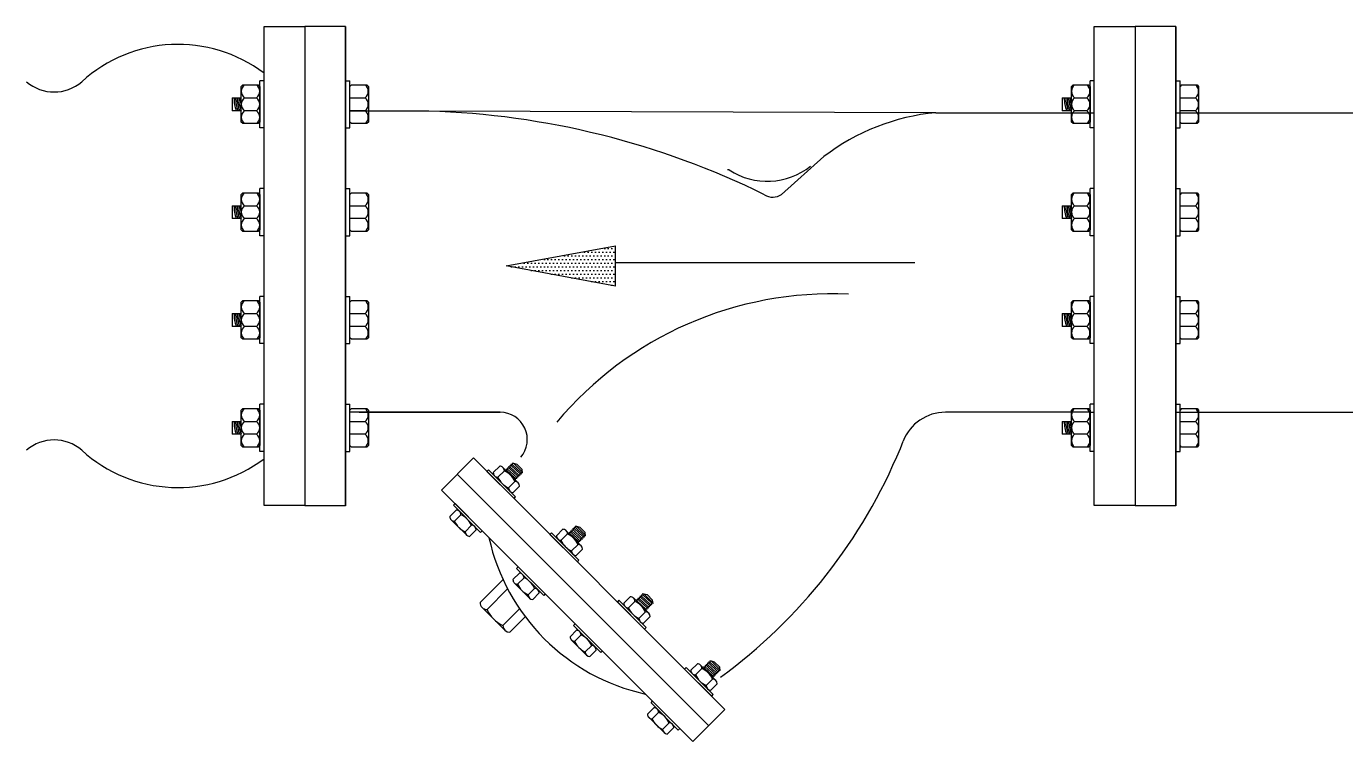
# Model space of a CAD drawing. Header units: inches. Extents: x 51172 to 63334, y -27893 to -10796.
# Drawn here: x 52669 to 53220, y -27284 to -26986 of the extents above; entities that cross this region are included whole.
import ezdxf

# ---------------------------------------------------------------- set-up
doc = ezdxf.new("R2010")
doc.units = ezdxf.units.IN
doc.header["$MEASUREMENT"] = 0

msp = doc.modelspace()

# ---------------------------------------------------------------- hatches: boundary and pattern name
h = msp.add_hatch()
h.set_pattern_fill('DOTS', color=256, scale=24.417891, angle=180, style=0)
h.set_pattern_definition([(360, (26927.4267, -8653.7435), (0.76305911, -1.526118215), [0, -1.526118215])])
h.paths.add_polyline_path([(52914.83, -27077.48), (52869.3, -27085.85), (52914.83, -27094.22)])

# ---------------------------------------------------------------- linework, layer by layer
for p, q in [((52802.23, -26985.89), (52802.23, -27025.89)), ((52802.23, -26985.89), (52802.23, -26995.89)), ((53148.73, -26985.89), (53148.73, -27025.89)), ((53148.73, -26985.89), (53148.73, -26995.89)), ((52802.23, -26995.89), (52802.23, -27040.89)), ((53148.73, -26995.89), (53148.73, -27040.89)), ((52768.2, -27166.29), (52768.2, -27005.41)), ((52754.82, -27015.7), (52754.82, -27021.08)), ((53101.32, -27015.7), (53101.32, -27021.08)), ((52836.97, -27021.2), (52803.82, -27021.2)), ((53048.54, -27021.9), (52836.97, -27021.2)), ((53048.54, -27021.9), (53113.1, -27021.9)), ((53113.1, -27021.9), (53114.7, -27021.9)), ((53148.73, -27021.9), (53286.79, -27021.9)), ((52802.23, -27025.89), (52802.23, -27065.89)), ((53148.73, -27025.89), (53148.73, -27065.89)), ((52802.23, -27040.89), (52802.23, -27085.89)), ((52984.18, -27056.01), (53001.84, -27040.21)), ((53148.73, -27040.89), (53148.73, -27085.89)), ((52962.35, -27045.79), (52961.67, -27045.79)), ((52754.82, -27060.7), (52754.82, -27066.08)), ((53101.32, -27060.7), (53101.32, -27066.08)), ((52802.23, -27065.89), (52802.23, -27105.89)), ((53148.73, -27065.89), (53148.73, -27105.89)), ((52869.3, -27085.85), (52914.83, -27077.48)), ((52914.83, -27094.22), (52914.83, -27077.48)), ((52802.23, -27085.89), (52802.23, -27130.89)), ((52914.83, -27094.22), (52869.3, -27085.85)), ((52914.83, -27084.4), (53039.83, -27084.4)), ((53148.73, -27085.89), (53148.73, -27130.89)), ((52754.82, -27105.7), (52754.82, -27111.08)), ((52802.23, -27105.89), (52802.23, -27145.89)), ((53101.32, -27105.7), (53101.32, -27111.08)), ((53148.73, -27105.89), (53148.73, -27145.89)), ((52802.23, -27130.89), (52802.23, -27175.89)), ((53148.73, -27130.89), (53148.73, -27175.89)), ((52802.23, -27145.89), (52802.23, -27185.89)), ((52866.71, -27146.9), (52803.82, -27146.9)), ((52807.92, -27146.9), (52866.71, -27146.9)), ((53109.87, -27146.9), (53052.57, -27146.9)), ((53113.1, -27146.9), (53052.57, -27146.9)), ((53113.1, -27146.9), (53114.7, -27146.9)), ((53148.73, -27145.89), (53148.73, -27185.89)), ((53148.73, -27146.9), (53286.79, -27146.9)), ((52754.82, -27150.7), (52754.82, -27156.08)), ((53101.32, -27150.7), (53101.32, -27156.08)), ((53033.76, -27161.95), (53034.95, -27158.92)), ((52855.58, -27165.95), (52842.2, -27179.34)), ((52855.58, -27165.95), (52960.56, -27270.93)), ((52863.86, -27172.1), (52866.56, -27169.4)), ((52867.87, -27169.91), (52874.26, -27176.31)), ((52868.99, -27171.03), (52869.36, -27171.08)), ((52869.29, -27170.53), (52869.36, -27171.08)), ((52869.29, -27170.53), (52869.84, -27170.6)), ((52869.36, -27171.08), (52873.09, -27174.53)), ((52869.77, -27170.04), (52870.33, -27170.12)), ((52869.77, -27170.04), (52869.84, -27170.6)), ((52869.84, -27170.6), (52873.58, -27174.04)), ((52870.25, -27169.56), (52870.81, -27169.63)), ((52870.25, -27169.56), (52870.33, -27170.12)), ((52870.33, -27170.12), (52874.06, -27173.56)), ((52870.73, -27169.05), (52870.81, -27169.63)), ((52870.73, -27169.05), (52871.31, -27169.12)), ((52870.81, -27169.63), (52874.54, -27173.08)), ((52871.24, -27168.57), (52871.31, -27169.12)), ((52871.24, -27168.57), (52871.8, -27168.65)), ((52871.31, -27169.13), (52875.02, -27172.6)), ((52871.72, -27168.09), (52872.28, -27168.16)), ((52871.72, -27168.09), (52871.8, -27168.65)), ((52871.8, -27168.65), (52875.5, -27172.12)), ((52872.28, -27168.16), (52873.63, -27168.53)), ((52872.28, -27168.16), (52876.03, -27171.92)), ((52875.87, -27170.77), (52873.63, -27168.53)), ((52876.06, -27172.19), (52875.87, -27170.77)), ((52802.23, -27175.89), (52802.23, -27185.89)), ((52848.82, -27172.72), (52953.8, -27277.7)), ((52868.49, -27171.33), (52865.78, -27174.03)), ((52870.2, -27178.45), (52872.9, -27175.74)), ((52873.17, -27175.08), (52873.02, -27175.06)), ((52873.65, -27174.6), (52873.09, -27174.53)), ((52873.17, -27175.08), (52873.09, -27174.53)), ((52874.13, -27174.12), (52873.58, -27174.04)), ((52873.65, -27174.6), (52873.58, -27174.04)), ((52874.13, -27174.12), (52874.06, -27173.56)), ((52874.61, -27173.63), (52874.06, -27173.56)), ((52875.09, -27173.15), (52874.54, -27173.08)), ((52874.61, -27173.63), (52874.54, -27173.08)), ((52875.58, -27172.67), (52875.02, -27172.6)), ((52875.09, -27173.15), (52875.02, -27172.6)), ((52876.06, -27172.19), (52875.5, -27172.12)), ((52875.58, -27172.67), (52875.5, -27172.12)), ((53148.73, -27175.89), (53148.73, -27185.89)), ((52842.2, -27179.34), (52947.18, -27284.32)), ((52872.13, -27180.37), (52874.83, -27177.67)), ((52848.43, -27187.7), (52845.73, -27190.4)), ((52846.25, -27191.72), (52852.64, -27198.11)), ((52847.66, -27192.33), (52850.36, -27189.63)), ((52854.78, -27194.05), (52852.07, -27196.75)), ((52856.7, -27195.97), (52854, -27198.68)), ((52890.19, -27198.43), (52892.89, -27195.73)), ((52894.82, -27197.66), (52892.11, -27200.36)), ((52894.2, -27196.24), (52900.59, -27202.64)), ((52895.32, -27197.36), (52895.69, -27197.41)), ((52895.62, -27196.86), (52895.69, -27197.41)), ((52895.62, -27196.86), (52896.17, -27196.93)), ((52895.69, -27197.41), (52899.42, -27200.86)), ((52896.1, -27196.37), (52896.66, -27196.45)), ((52896.1, -27196.37), (52896.17, -27196.93)), ((52896.17, -27196.93), (52899.9, -27200.37)), ((52896.58, -27195.89), (52897.14, -27195.96)), ((52896.58, -27195.89), (52896.66, -27196.45)), ((52896.66, -27196.45), (52900.39, -27199.89)), ((52897.06, -27195.38), (52897.14, -27195.96)), ((52897.06, -27195.38), (52897.64, -27195.45)), ((52897.14, -27195.96), (52900.87, -27199.41)), ((52897.57, -27194.9), (52897.64, -27195.45)), ((52897.57, -27194.9), (52898.13, -27194.98)), ((52897.64, -27195.46), (52901.35, -27198.93)), ((52898.05, -27194.42), (52898.61, -27194.49)), ((52898.05, -27194.42), (52898.13, -27194.98)), ((52898.13, -27194.98), (52901.83, -27198.44)), ((52898.61, -27194.49), (52899.96, -27194.86)), ((52898.61, -27194.49), (52902.36, -27198.25)), ((52902.2, -27197.1), (52899.96, -27194.86)), ((52902.39, -27198.52), (52901.83, -27198.44)), ((52901.91, -27199), (52901.83, -27198.44)), ((52902.39, -27198.52), (52902.2, -27197.1)), ((52896.53, -27204.77), (52899.23, -27202.07)), ((52898.46, -27206.7), (52901.16, -27204)), ((52899.5, -27201.41), (52899.35, -27201.39)), ((52899.98, -27200.93), (52899.42, -27200.86)), ((52899.5, -27201.41), (52899.42, -27200.86)), ((52900.46, -27200.45), (52899.9, -27200.37)), ((52899.98, -27200.93), (52899.9, -27200.37)), ((52900.46, -27200.45), (52900.39, -27199.89)), ((52900.94, -27199.96), (52900.39, -27199.89)), ((52901.42, -27199.48), (52900.87, -27199.41)), ((52900.94, -27199.96), (52900.87, -27199.41)), ((52901.91, -27199), (52901.35, -27198.93)), ((52901.42, -27199.48), (52901.35, -27198.93)), ((52874.76, -27214.03), (52872.06, -27216.73)), ((52867.94, -27216.72), (52858.36, -27226.3)), ((52861.25, -27229.2), (52869.85, -27220.6)), ((52872.57, -27218.05), (52878.97, -27224.44)), ((52873.99, -27218.66), (52876.69, -27215.96)), ((52881.11, -27220.37), (52878.4, -27223.08)), ((52883.03, -27222.3), (52880.33, -27225)), ((52918.33, -27226.58), (52921.03, -27223.87)), ((52922.96, -27225.8), (52920.26, -27228.5)), ((52922.35, -27224.39), (52928.74, -27230.78)), ((52923.46, -27225.51), (52923.84, -27225.56)), ((52923.76, -27225), (52923.84, -27225.56)), ((52923.76, -27225), (52924.32, -27225.07)), ((52923.84, -27225.56), (52927.57, -27229)), ((52924.25, -27224.52), (52924.8, -27224.59)), ((52924.25, -27224.52), (52924.32, -27225.07)), ((52924.32, -27225.07), (52928.05, -27228.52)), ((52924.73, -27224.04), (52925.28, -27224.11)), ((52924.73, -27224.04), (52924.8, -27224.59)), ((52924.8, -27224.59), (52928.53, -27228.04)), ((52925.21, -27223.52), (52925.28, -27224.11)), ((52925.21, -27223.52), (52925.79, -27223.6)), ((52925.28, -27224.11), (52929.01, -27227.55)), ((52925.72, -27223.04), (52925.79, -27223.6)), ((52925.72, -27223.05), (52926.27, -27223.12)), ((52925.79, -27223.6), (52929.5, -27227.07)), ((52926.2, -27222.57), (52926.75, -27222.64)), ((52926.2, -27222.57), (52926.27, -27223.12)), ((52926.27, -27223.12), (52929.98, -27226.59)), ((52926.75, -27222.64), (52928.11, -27223)), ((52926.75, -27222.64), (52930.51, -27226.39)), ((52930.35, -27225.24), (52928.11, -27223)), ((52930.53, -27226.66), (52930.35, -27225.24)), ((52859.13, -27228.27), (52868.72, -27237.86)), ((52874.8, -27228.88), (52867.87, -27235.82)), ((52924.67, -27232.92), (52927.38, -27230.22)), ((52927.64, -27229.56), (52927.49, -27229.54)), ((52928.12, -27229.07), (52927.57, -27229)), ((52927.64, -27229.56), (52927.57, -27229)), ((52928.61, -27228.59), (52928.05, -27228.52)), ((52928.12, -27229.07), (52928.05, -27228.52)), ((52928.61, -27228.59), (52928.53, -27228.04)), ((52929.09, -27228.11), (52928.53, -27228.04)), ((52929.57, -27227.63), (52929.01, -27227.55)), ((52929.09, -27228.11), (52929.01, -27227.55)), ((52930.05, -27227.15), (52929.5, -27227.07)), ((52929.57, -27227.63), (52929.5, -27227.07)), ((52930.53, -27226.66), (52929.98, -27226.59)), ((52930.05, -27227.15), (52929.98, -27226.59)), ((52877.21, -27232.26), (52870.76, -27238.71)), ((52926.6, -27234.85), (52929.3, -27232.15)), ((52898.59, -27237.86), (52895.89, -27240.56)), ((52896.4, -27241.87), (52902.79, -27248.27)), ((52897.81, -27242.49), (52900.52, -27239.79)), ((52904.93, -27244.2), (52902.23, -27246.9)), ((52906.86, -27246.13), (52904.16, -27248.83)), ((52946.33, -27254.58), (52949.04, -27251.88)), ((52950.96, -27253.8), (52948.26, -27256.51)), ((52950.35, -27252.39), (52956.74, -27258.78)), ((52951.47, -27253.51), (52951.84, -27253.56)), ((52951.77, -27253), (52952.32, -27253.08)), ((52951.77, -27253), (52951.84, -27253.56)), ((52951.84, -27253.56), (52955.57, -27257)), ((52952.25, -27252.52), (52952.32, -27253.08)), ((52952.25, -27252.52), (52952.8, -27252.59)), ((52952.32, -27253.08), (52956.05, -27256.52)), ((52952.73, -27252.04), (52952.8, -27252.59)), ((52952.73, -27252.04), (52953.29, -27252.11)), ((52952.8, -27252.59), (52956.53, -27256.04)), ((52953.21, -27251.52), (52953.79, -27251.6)), ((52953.21, -27251.52), (52953.29, -27252.11)), ((52953.29, -27252.11), (52957.02, -27255.56)), ((52953.72, -27251.05), (52953.79, -27251.6)), ((52953.72, -27251.05), (52954.27, -27251.12)), ((52953.79, -27251.61), (52957.5, -27255.07)), ((52954.2, -27250.57), (52954.27, -27251.12)), ((52954.2, -27250.57), (52954.76, -27250.64)), ((52954.27, -27251.12), (52957.98, -27254.59)), ((52954.76, -27250.64), (52956.11, -27251)), ((52954.76, -27250.64), (52958.51, -27254.39)), ((52958.35, -27253.24), (52956.11, -27251)), ((52958.54, -27254.67), (52958.35, -27253.24)), ((52952.68, -27260.92), (52955.38, -27258.22)), ((52955.64, -27257.56), (52955.5, -27257.54)), ((52955.64, -27257.56), (52955.57, -27257)), ((52956.13, -27257.08), (52955.57, -27257)), ((52956.13, -27257.08), (52956.05, -27256.52)), ((52956.61, -27256.59), (52956.05, -27256.52)), ((52957.09, -27256.11), (52956.53, -27256.04)), ((52956.61, -27256.59), (52956.53, -27256.04)), ((52957.09, -27256.11), (52957.02, -27255.56)), ((52957.57, -27255.63), (52957.02, -27255.56)), ((52957.57, -27255.63), (52957.5, -27255.07)), ((52958.05, -27255.15), (52957.5, -27255.07)), ((52958.05, -27255.15), (52957.98, -27254.59)), ((52958.54, -27254.67), (52957.98, -27254.59)), ((52954.6, -27262.85), (52957.31, -27260.15)), ((52930.91, -27270.18), (52928.21, -27272.88)), ((52928.72, -27274.19), (52935.12, -27280.59)), ((52930.14, -27274.81), (52932.84, -27272.11)), ((52960.56, -27270.93), (52947.18, -27284.32)), ((52937.25, -27276.52), (52934.55, -27279.22)), ((52939.18, -27278.45), (52936.48, -27281.15))]:
    msp.add_line(p, q)
at = {"linetype": 'Continuous'}
for p, q in [((52759.32, -27010.32), (52758.67, -27010.97)), ((52758.67, -27025.81), (52758.67, -27010.97)), ((52759.32, -27010.32), (52765.77, -27010.32)), ((52765.77, -27010.32), (52766.42, -27010.97)), ((52766.42, -27028.23), (52766.42, -27008.55)), ((52768.2, -27008.55), (52766.42, -27008.55)), ((52766.42, -27010.97), (52766.42, -27025.81)), ((52802.23, -27008.55), (52804, -27008.55)), ((52804, -27028.23), (52804, -27008.55)), ((52804.65, -27010.32), (52804, -27010.97)), ((52804.65, -27010.32), (52811.1, -27010.32)), ((52811.1, -27010.32), (52811.75, -27010.97)), ((52811.75, -27010.97), (52811.75, -27025.81)), ((53105.82, -27010.32), (53105.17, -27010.97)), ((53105.17, -27025.81), (53105.17, -27010.97)), ((53105.82, -27010.32), (53112.27, -27010.32)), ((53112.27, -27010.32), (53112.92, -27010.97)), ((53112.92, -27028.23), (53112.92, -27008.55)), ((53114.7, -27008.55), (53112.92, -27008.55)), ((53112.92, -27010.97), (53112.92, -27025.81)), ((53148.73, -27008.55), (53150.5, -27008.55)), ((53150.5, -27028.23), (53150.5, -27008.55)), ((53151.15, -27010.32), (53150.5, -27010.97)), ((53151.15, -27010.32), (53157.6, -27010.32)), ((53157.6, -27010.32), (53158.25, -27010.97)), ((53158.25, -27010.97), (53158.25, -27025.81)), ((52754.82, -27015.7), (52758.67, -27015.7)), ((52759.96, -27015.7), (52765.11, -27015.7)), ((52804, -27015.7), (52810.44, -27015.7)), ((53101.32, -27015.7), (53105.17, -27015.7)), ((53106.46, -27015.7), (53111.61, -27015.7)), ((53150.5, -27015.7), (53156.94, -27015.7)), ((52758.67, -27021.08), (52754.82, -27021.08)), ((52765.11, -27021.08), (52759.96, -27021.08)), ((52810.44, -27021.08), (52804, -27021.08)), ((53105.17, -27021.08), (53101.32, -27021.08)), ((53111.61, -27021.08), (53106.46, -27021.08)), ((53156.94, -27021.08), (53150.5, -27021.08)), ((52759.32, -27026.46), (52758.67, -27025.81)), ((52765.77, -27026.46), (52759.32, -27026.46)), ((52766.42, -27025.81), (52765.77, -27026.46)), ((52804.65, -27026.45), (52804, -27025.81)), ((52811.1, -27026.45), (52804.65, -27026.45)), ((52811.75, -27025.81), (52811.1, -27026.45)), ((53105.82, -27026.46), (53105.17, -27025.81)), ((53112.27, -27026.46), (53105.82, -27026.46)), ((53112.92, -27025.81), (53112.27, -27026.46)), ((53151.15, -27026.45), (53150.5, -27025.81)), ((53157.6, -27026.45), (53151.15, -27026.45)), ((53158.25, -27025.81), (53157.6, -27026.45)), ((52768.2, -27028.23), (52766.42, -27028.23)), ((52802.23, -27028.23), (52804, -27028.23)), ((53114.7, -27028.23), (53112.92, -27028.23)), ((53148.73, -27028.23), (53150.5, -27028.23)), ((52759.32, -27055.32), (52758.67, -27055.97)), ((52759.32, -27055.32), (52765.77, -27055.32)), ((52765.77, -27055.32), (52766.42, -27055.97)), ((52766.42, -27073.23), (52766.42, -27053.55)), ((52768.2, -27053.55), (52766.42, -27053.55)), ((52802.23, -27053.55), (52804, -27053.55)), ((52804, -27073.23), (52804, -27053.55)), ((52804.65, -27055.32), (52804, -27055.97)), ((52804.65, -27055.32), (52811.1, -27055.32)), ((52811.1, -27055.32), (52811.75, -27055.97)), ((53105.82, -27055.32), (53105.17, -27055.97)), ((53105.82, -27055.32), (53112.27, -27055.32)), ((53112.27, -27055.32), (53112.92, -27055.97)), ((53112.92, -27073.23), (53112.92, -27053.55)), ((53114.7, -27053.55), (53112.92, -27053.55)), ((53148.73, -27053.55), (53150.5, -27053.55)), ((53150.5, -27073.23), (53150.5, -27053.55)), ((53151.15, -27055.32), (53150.5, -27055.97)), ((53151.15, -27055.32), (53157.6, -27055.32)), ((53157.6, -27055.32), (53158.25, -27055.97)), ((52754.82, -27060.7), (52758.67, -27060.7)), ((52758.67, -27070.81), (52758.67, -27055.97)), ((52759.96, -27060.7), (52765.11, -27060.7)), ((52766.42, -27055.97), (52766.42, -27070.81)), ((52804, -27060.7), (52810.44, -27060.7)), ((52811.75, -27055.97), (52811.75, -27070.81)), ((53101.32, -27060.7), (53105.17, -27060.7)), ((53105.17, -27070.81), (53105.17, -27055.97)), ((53106.46, -27060.7), (53111.61, -27060.7)), ((53112.92, -27055.97), (53112.92, -27070.81)), ((53150.5, -27060.7), (53156.94, -27060.7)), ((53158.25, -27055.97), (53158.25, -27070.81)), ((52758.67, -27066.08), (52754.82, -27066.08)), ((52765.11, -27066.08), (52759.96, -27066.08)), ((52810.44, -27066.08), (52804, -27066.08)), ((53105.17, -27066.08), (53101.32, -27066.08)), ((53111.61, -27066.08), (53106.46, -27066.08)), ((53156.94, -27066.08), (53150.5, -27066.08)), ((52759.32, -27071.46), (52758.67, -27070.81)), ((52765.77, -27071.46), (52759.32, -27071.46)), ((52766.42, -27070.81), (52765.77, -27071.46)), ((52804.65, -27071.45), (52804, -27070.81)), ((52811.1, -27071.45), (52804.65, -27071.45)), ((52811.75, -27070.81), (52811.1, -27071.45)), ((53105.82, -27071.46), (53105.17, -27070.81)), ((53112.27, -27071.46), (53105.82, -27071.46)), ((53112.92, -27070.81), (53112.27, -27071.46)), ((53151.15, -27071.45), (53150.5, -27070.81)), ((53157.6, -27071.45), (53151.15, -27071.45)), ((53158.25, -27070.81), (53157.6, -27071.45)), ((52768.2, -27073.23), (52766.42, -27073.23)), ((52802.23, -27073.23), (52804, -27073.23)), ((53114.7, -27073.23), (53112.92, -27073.23)), ((53148.73, -27073.23), (53150.5, -27073.23)), ((52766.42, -27118.23), (52766.42, -27098.55)), ((52768.2, -27098.55), (52766.42, -27098.55)), ((52802.23, -27098.55), (52804, -27098.55)), ((52804, -27118.23), (52804, -27098.55)), ((53112.92, -27118.23), (53112.92, -27098.55)), ((53114.7, -27098.55), (53112.92, -27098.55)), ((53148.73, -27098.55), (53150.5, -27098.55)), ((53150.5, -27118.23), (53150.5, -27098.55)), ((52759.32, -27100.32), (52758.67, -27100.97)), ((52758.67, -27115.81), (52758.67, -27100.97)), ((52759.32, -27100.32), (52765.77, -27100.32)), ((52765.77, -27100.32), (52766.42, -27100.97)), ((52766.42, -27100.97), (52766.42, -27115.81)), ((52804.65, -27100.32), (52804, -27100.97)), ((52804.65, -27100.32), (52811.1, -27100.32)), ((52811.1, -27100.32), (52811.75, -27100.97)), ((52811.75, -27100.97), (52811.75, -27115.81)), ((53105.82, -27100.32), (53105.17, -27100.97)), ((53105.17, -27115.81), (53105.17, -27100.97)), ((53105.82, -27100.32), (53112.27, -27100.32)), ((53112.27, -27100.32), (53112.92, -27100.97)), ((53112.92, -27100.97), (53112.92, -27115.81)), ((53151.15, -27100.32), (53150.5, -27100.97)), ((53151.15, -27100.32), (53157.6, -27100.32)), ((53157.6, -27100.32), (53158.25, -27100.97)), ((53158.25, -27100.97), (53158.25, -27115.81)), ((52754.82, -27105.7), (52758.67, -27105.7)), ((52759.96, -27105.7), (52765.11, -27105.7)), ((52804, -27105.7), (52810.44, -27105.7)), ((53101.32, -27105.7), (53105.17, -27105.7)), ((53106.46, -27105.7), (53111.61, -27105.7)), ((53150.5, -27105.7), (53156.94, -27105.7)), ((52758.67, -27111.08), (52754.82, -27111.08)), ((52759.32, -27116.46), (52758.67, -27115.81)), ((52765.11, -27111.08), (52759.96, -27111.08)), ((52766.42, -27115.81), (52765.77, -27116.46)), ((52810.44, -27111.08), (52804, -27111.08)), ((52804.65, -27116.45), (52804, -27115.81)), ((52811.75, -27115.81), (52811.1, -27116.45)), ((53105.17, -27111.08), (53101.32, -27111.08)), ((53105.82, -27116.46), (53105.17, -27115.81)), ((53111.61, -27111.08), (53106.46, -27111.08)), ((53112.92, -27115.81), (53112.27, -27116.46)), ((53156.94, -27111.08), (53150.5, -27111.08)), ((53151.15, -27116.45), (53150.5, -27115.81)), ((53158.25, -27115.81), (53157.6, -27116.45)), ((52765.77, -27116.46), (52759.32, -27116.46)), ((52768.2, -27118.23), (52766.42, -27118.23)), ((52802.23, -27118.23), (52804, -27118.23)), ((52811.1, -27116.45), (52804.65, -27116.45)), ((53112.27, -27116.46), (53105.82, -27116.46)), ((53114.7, -27118.23), (53112.92, -27118.23)), ((53148.73, -27118.23), (53150.5, -27118.23)), ((53157.6, -27116.45), (53151.15, -27116.45)), ((52766.42, -27163.23), (52766.42, -27143.55)), ((52768.2, -27143.55), (52766.42, -27143.55)), ((52802.23, -27143.55), (52804, -27143.55)), ((52804, -27163.23), (52804, -27143.55)), ((53112.92, -27163.23), (53112.92, -27143.55)), ((53114.7, -27143.55), (53112.92, -27143.55)), ((53148.73, -27143.55), (53150.5, -27143.55)), ((53150.5, -27163.23), (53150.5, -27143.55)), ((52759.32, -27145.32), (52758.67, -27145.97)), ((52758.67, -27160.81), (52758.67, -27145.97)), ((52759.32, -27145.32), (52765.77, -27145.32)), ((52765.77, -27145.32), (52766.42, -27145.97)), ((52766.42, -27145.97), (52766.42, -27160.81)), ((52804.65, -27145.32), (52804, -27145.97)), ((52804.65, -27145.32), (52811.1, -27145.32)), ((52811.1, -27145.32), (52811.75, -27145.97)), ((52811.75, -27145.97), (52811.75, -27160.81)), ((53105.82, -27145.32), (53105.17, -27145.97)), ((53105.17, -27160.81), (53105.17, -27145.97)), ((53105.82, -27145.32), (53112.27, -27145.32)), ((53112.27, -27145.32), (53112.92, -27145.97)), ((53112.92, -27145.97), (53112.92, -27160.81)), ((53151.15, -27145.32), (53150.5, -27145.97)), ((53151.15, -27145.32), (53157.6, -27145.32)), ((53157.6, -27145.32), (53158.25, -27145.97)), ((53158.25, -27145.97), (53158.25, -27160.81)), ((52754.82, -27150.7), (52758.67, -27150.7)), ((52759.96, -27150.7), (52765.11, -27150.7)), ((52804, -27150.7), (52810.44, -27150.7)), ((53101.32, -27150.7), (53105.17, -27150.7)), ((53106.46, -27150.7), (53111.61, -27150.7)), ((53150.5, -27150.7), (53156.94, -27150.7)), ((52758.67, -27156.08), (52754.82, -27156.08)), ((52765.11, -27156.08), (52759.96, -27156.08)), ((52810.44, -27156.08), (52804, -27156.08)), ((53105.17, -27156.08), (53101.32, -27156.08)), ((53111.61, -27156.08), (53106.46, -27156.08)), ((53156.94, -27156.08), (53150.5, -27156.08)), ((52759.32, -27161.46), (52758.67, -27160.81)), ((52765.77, -27161.46), (52759.32, -27161.46)), ((52766.42, -27160.81), (52765.77, -27161.46)), ((52768.2, -27163.23), (52766.42, -27163.23)), ((52802.23, -27163.23), (52804, -27163.23)), ((52804.65, -27161.45), (52804, -27160.81)), ((52811.1, -27161.45), (52804.65, -27161.45)), ((52811.75, -27160.81), (52811.1, -27161.45)), ((53105.82, -27161.46), (53105.17, -27160.81)), ((53112.27, -27161.46), (53105.82, -27161.46)), ((53112.92, -27160.81), (53112.27, -27161.46)), ((53114.7, -27163.23), (53112.92, -27163.23)), ((53148.73, -27163.23), (53150.5, -27163.23)), ((53151.15, -27161.45), (53150.5, -27160.81)), ((53157.6, -27161.45), (53151.15, -27161.45)), ((53158.25, -27160.81), (53157.6, -27161.45))]:
    msp.add_line(p, q, dxfattribs=at)
for points in [[(52768.2, -26985.89), (52785.21, -26985.89), (52785.21, -27185.81), (52768.2, -27185.81)], [(52768.2, -26985.89), (52785.21, -26985.89), (52785.21, -27185.81), (52768.2, -27185.81)], [(52802.23, -26985.89), (52785.21, -26985.89), (52785.21, -27185.81), (52802.23, -27185.81)], [(52802.23, -26985.89), (52785.21, -26985.89), (52785.21, -27185.81), (52802.23, -27185.81)], [(53114.7, -26985.89), (53131.71, -26985.89), (53131.71, -27185.81), (53114.7, -27185.81)], [(53114.7, -26985.89), (53131.71, -26985.89), (53131.71, -27185.81), (53114.7, -27185.81)], [(53148.73, -26985.89), (53131.71, -26985.89), (53131.71, -27185.81), (53148.73, -27185.81)], [(53148.73, -26985.89), (53131.71, -26985.89), (53131.71, -27185.81), (53148.73, -27185.81)], [(52861.85, -27170.89), (52861.19, -27171.56), (52872.53, -27182.9), (52873.19, -27182.24)], [(52847.23, -27185.7), (52847.89, -27185.03), (52859.23, -27196.38), (52858.57, -27197.04)], [(52888.18, -27197.22), (52887.52, -27197.89), (52898.86, -27209.23), (52899.52, -27208.57)], [(52873.56, -27212.03), (52874.22, -27211.36), (52885.56, -27222.71), (52884.9, -27223.37)], [(52916.33, -27225.37), (52915.66, -27226.03), (52927.01, -27237.38), (52927.67, -27236.71)], [(52897.38, -27235.85), (52898.04, -27235.19), (52909.39, -27246.53), (52908.73, -27247.2)], [(52944.33, -27253.37), (52943.66, -27254.03), (52955.01, -27265.38), (52955.67, -27264.72)], [(52929.7, -27268.17), (52930.37, -27267.51), (52941.71, -27278.85), (52941.05, -27279.52)]]:
    msp.add_lwpolyline(points, close=True)
for centre, radius, start, end in [((52732.3, -27053.1), 59.69, 53.0328, 132.3139), ((52680.56, -26995.59), 17.67, 229.1589, 310.8411), ((52762.17, -27013.01), 3.48, 129.3849, 230.6151), ((52762.9, -27013.01), 3.48, 309.3849, 50.6151), ((52808.23, -27013.01), 3.48, 309.3849, 50.6151), ((53108.67, -27013.01), 3.48, 129.3849, 230.6151), ((53109.4, -27013.01), 3.48, 309.3849, 50.6151), ((53154.73, -27013.01), 3.48, 309.3849, 50.6151), ((52768.49, -27016.14), 12.83, 178.1407, 202.6587), ((52768.49, -27016.14), 12.18, 178.1407, 203.9319), ((52768.49, -27016.14), 11.54, 178.1407, 205.3626), ((52768.49, -27016.14), 10.89, 178.1407, 205.6381), ((52768.49, -27016.14), 10.25, 178.1407, 196.5975), ((52762.17, -27018.39), 3.48, 129.3849, 230.6151), ((52762.9, -27018.39), 3.48, 309.3849, 50.6151), ((52808.23, -27018.39), 3.48, 309.3849, 50.6151), ((53114.99, -27016.14), 12.83, 178.1407, 202.6587), ((53114.99, -27016.14), 12.18, 178.1407, 203.9319), ((53114.99, -27016.14), 11.54, 178.1407, 205.3626), ((53114.99, -27016.14), 10.89, 178.1407, 205.6381), ((53114.99, -27016.14), 10.25, 178.1407, 196.5975), ((53108.67, -27018.39), 3.48, 129.3849, 230.6151), ((53109.4, -27018.39), 3.48, 309.3849, 50.6151), ((53154.73, -27018.39), 3.48, 309.3849, 50.6151), ((52762.17, -27023.77), 3.48, 129.3849, 230.6151), ((52762.9, -27023.77), 3.48, 309.3849, 50.6151), ((52808.23, -27023.77), 3.48, 309.3849, 50.6151), ((53108.67, -27023.77), 3.48, 129.3849, 230.6151), ((53109.4, -27023.77), 3.48, 309.3849, 50.6151), ((53154.73, -27023.77), 3.48, 309.3849, 50.6151), ((52762.17, -27058.01), 3.48, 129.3849, 230.6151), ((52762.9, -27058.01), 3.48, 309.3849, 50.6151), ((52808.23, -27058.01), 3.48, 309.3849, 50.6151), ((53108.67, -27058.01), 3.48, 129.3849, 230.6151), ((53109.4, -27058.01), 3.48, 309.3849, 50.6151), ((53154.73, -27058.01), 3.48, 309.3849, 50.6151), ((52768.49, -27061.14), 12.83, 178.1407, 202.6587), ((52768.49, -27061.14), 12.18, 178.1407, 203.9319), ((52768.49, -27061.14), 11.54, 178.1407, 205.3626), ((52768.49, -27061.14), 10.89, 178.1407, 205.6381), ((52768.49, -27061.14), 10.25, 178.1407, 196.5975), ((52762.17, -27063.39), 3.48, 129.3849, 230.6151), ((52762.9, -27063.39), 3.48, 309.3849, 50.6151), ((52808.23, -27063.39), 3.48, 309.3849, 50.6151), ((53114.99, -27061.14), 12.83, 178.1407, 202.6587), ((53114.99, -27061.14), 12.18, 178.1407, 203.9319), ((53114.99, -27061.14), 11.54, 178.1407, 205.3626), ((53114.99, -27061.14), 10.89, 178.1407, 205.6381), ((53114.99, -27061.14), 10.25, 178.1407, 196.5975), ((53108.67, -27063.39), 3.48, 129.3849, 230.6151), ((53109.4, -27063.39), 3.48, 309.3849, 50.6151), ((53154.73, -27063.39), 3.48, 309.3849, 50.6151), ((52762.17, -27068.77), 3.48, 129.3849, 230.6151), ((52762.9, -27068.77), 3.48, 309.3849, 50.6151), ((52808.23, -27068.77), 3.48, 309.3849, 50.6151), ((53108.67, -27068.77), 3.48, 129.3849, 230.6151), ((53109.4, -27068.77), 3.48, 309.3849, 50.6151), ((53154.73, -27068.77), 3.48, 309.3849, 50.6151), ((52762.17, -27103.01), 3.48, 129.3849, 230.6151), ((52762.9, -27103.01), 3.48, 309.3849, 50.6151), ((52808.23, -27103.01), 3.48, 309.3849, 50.6151), ((53108.67, -27103.01), 3.48, 129.3849, 230.6151), ((53109.4, -27103.01), 3.48, 309.3849, 50.6151), ((53154.73, -27103.01), 3.48, 309.3849, 50.6151), ((52768.49, -27106.14), 12.83, 178.1407, 202.6587), ((52768.49, -27106.14), 12.18, 178.1407, 203.9319), ((52768.49, -27106.14), 11.54, 178.1407, 205.3626), ((52768.49, -27106.14), 10.89, 178.1407, 205.6381), ((52768.49, -27106.14), 10.25, 178.1407, 196.5975), ((52762.17, -27108.39), 3.48, 129.3849, 230.6151), ((52762.9, -27108.39), 3.48, 309.3849, 50.6151), ((52808.23, -27108.39), 3.48, 309.3849, 50.6151), ((53114.99, -27106.14), 12.83, 178.1407, 202.6587), ((53114.99, -27106.14), 12.18, 178.1407, 203.9319), ((53114.99, -27106.14), 11.54, 178.1407, 205.3626), ((53114.99, -27106.14), 10.89, 178.1407, 205.6381), ((53114.99, -27106.14), 10.25, 178.1407, 196.5975), ((53108.67, -27108.39), 3.48, 129.3849, 230.6151), ((53109.4, -27108.39), 3.48, 309.3849, 50.6151), ((53154.73, -27108.39), 3.48, 309.3849, 50.6151), ((52762.17, -27113.77), 3.48, 129.3849, 230.6151), ((52762.9, -27113.77), 3.48, 309.3849, 50.6151), ((52808.23, -27113.77), 3.48, 309.3849, 50.6151), ((53108.67, -27113.77), 3.48, 129.3849, 230.6151), ((53109.4, -27113.77), 3.48, 309.3849, 50.6151), ((53154.73, -27113.77), 3.48, 309.3849, 50.6151), ((52762.17, -27148.01), 3.48, 129.3849, 230.6151), ((52762.9, -27148.01), 3.48, 309.3849, 50.6151), ((52808.23, -27148.01), 3.48, 309.3849, 50.6151), ((53108.67, -27148.01), 3.48, 129.3849, 230.6151), ((53109.4, -27148.01), 3.48, 309.3849, 50.6151), ((53154.73, -27148.01), 3.48, 309.3849, 50.6151), ((52768.49, -27151.14), 12.83, 178.1407, 202.6587), ((52768.49, -27151.14), 12.18, 178.1407, 203.9319), ((52768.49, -27151.14), 11.54, 178.1407, 205.3626), ((52768.49, -27151.14), 10.89, 178.1407, 205.6381), ((52768.49, -27151.14), 10.25, 178.1407, 196.5975), ((52762.17, -27153.39), 3.48, 129.3849, 230.6151), ((52762.9, -27153.39), 3.48, 309.3849, 50.6151), ((52808.23, -27153.39), 3.48, 309.3849, 50.6151), ((53114.99, -27151.14), 12.83, 178.1407, 202.6587), ((53114.99, -27151.14), 12.18, 178.1407, 203.9319), ((53114.99, -27151.14), 11.54, 178.1407, 205.3626), ((53114.99, -27151.14), 10.89, 178.1407, 205.6381), ((53114.99, -27151.14), 10.25, 178.1407, 196.5975), ((53108.67, -27153.39), 3.48, 129.3849, 230.6151), ((53109.4, -27153.39), 3.48, 309.3849, 50.6151), ((53154.73, -27153.39), 3.48, 309.3849, 50.6151), ((52680.56, -27176.11), 17.67, 49.1589, 130.8411), ((52762.17, -27158.77), 3.48, 129.3849, 230.6151), ((52762.9, -27158.77), 3.48, 309.3849, 50.6151), ((52808.23, -27158.77), 3.48, 309.3849, 50.6151), ((53108.67, -27158.77), 3.48, 129.3849, 230.6151), ((53109.4, -27158.77), 3.48, 309.3849, 50.6151), ((53154.73, -27158.77), 3.48, 309.3849, 50.6151), ((52732.3, -27118.6), 59.69, 227.6861, 306.9672)]:
    msp.add_arc(centre, radius, start, end, dxfattribs=at)
for centre, radius, start, end in [((52826.35, -27362.25), 341.21, 63.7892, 88.2173), ((53056.86, -27111.86), 90.34, 95.2851, 127.5216), ((52978.2, -27021.79), 28.76, 236.5561, 308.9458), ((52980.54, -27050.7), 6.44, 237.2977, 304.4198), ((53005.03, -27247.09), 149.58, 87.3006, 140.0419), ((52866.71, -27158.26), 11.36, 319.2076, 90), ((53052.57, -27165.83), 18.93, 90, 158.588), ((52826.4, -27076.23), 224.38, 306.1233, 337.54), ((52866.56, -27171.32), 1.92, 359.9141, 90.0859), ((52865.78, -27172.1), 1.92, 179.9141, 270.0859), ((52873.83, -27170.4), 8.83, 204.2913, 245.7087), ((52864.85, -27179.38), 8.83, 24.2913, 65.7087), ((52872.9, -27177.67), 1.93, 0.0088, 89.9912), ((52872.13, -27178.44), 1.93, 180.0088, 269.9912), ((52848.44, -27189.63), 1.92, 359.9141, 90.0859), ((52847.66, -27190.41), 1.92, 179.9141, 270.0859), ((52855.71, -27188.7), 8.83, 204.2913, 245.7087), ((52846.73, -27197.68), 8.83, 24.2913, 65.7087), ((52854, -27196.75), 1.93, 180.0088, 269.9912), ((52854.78, -27195.97), 1.93, 0.0088, 89.9912), ((52892.11, -27198.43), 1.92, 179.9141, 270.0859), ((52892.89, -27197.65), 1.92, 359.9141, 90.0859), ((52891.18, -27205.7), 8.83, 24.2913, 65.7087), ((52945.64, -27180.88), 85.57, 192.3609, 257.6391), ((52900.16, -27196.73), 8.83, 204.2913, 245.7087), ((52899.23, -27204), 1.93, 0.0088, 89.9912), ((52898.46, -27204.77), 1.93, 180.0088, 269.9912), ((52874.77, -27215.96), 1.92, 359.9141, 90.0859), ((52873.99, -27216.74), 1.92, 179.9141, 270.0859), ((52882.04, -27215.03), 8.83, 204.2913, 245.7087), ((52873.06, -27224.01), 8.83, 24.2913, 65.7087), ((52881.11, -27222.3), 1.93, 0.0088, 89.9912), ((52861.24, -27226.31), 2.89, 179.9141, 270.0859), ((52880.33, -27223.08), 1.93, 180.0088, 269.9912), ((52921.04, -27225.8), 1.92, 359.9141, 90.0859), ((52919.33, -27233.85), 8.83, 24.2913, 65.7087), ((52873.32, -27223.75), 13.24, 204.2913, 245.7087), ((52920.26, -27226.58), 1.92, 179.9141, 270.0859), ((52928.31, -27224.87), 8.83, 204.2913, 245.7087), ((52927.38, -27232.15), 1.93, 0.0088, 89.9912), ((52870.76, -27235.82), 2.89, 180.0088, 269.9912), ((52926.6, -27232.92), 1.93, 180.0088, 269.9912), ((52897.81, -27240.56), 1.92, 179.9141, 270.0859), ((52905.86, -27238.86), 8.83, 204.2913, 245.7087), ((52898.59, -27239.78), 1.92, 359.9141, 90.0859), ((52896.88, -27247.83), 8.83, 24.2913, 65.7087), ((52904.16, -27246.9), 1.93, 180.0088, 269.9912), ((52904.93, -27246.13), 1.93, 0.0088, 89.9912), ((52949.04, -27253.8), 1.92, 359.9141, 90.0859), ((52947.33, -27261.85), 8.83, 24.2913, 65.7087), ((52948.26, -27254.58), 1.92, 179.9141, 270.0859), ((52956.31, -27252.87), 8.83, 204.2913, 245.7087), ((52955.38, -27260.15), 1.93, 0.0088, 89.9912), ((52954.6, -27260.92), 1.93, 180.0088, 269.9912), ((52930.91, -27272.1), 1.92, 359.9141, 90.0859), ((52930.13, -27272.88), 1.92, 179.9141, 270.0859), ((52938.18, -27271.18), 8.83, 204.2913, 245.7087), ((52929.21, -27280.15), 8.83, 24.2913, 65.7087), ((52937.25, -27278.45), 1.93, 0.0088, 89.9912)]:
    msp.add_arc(centre, radius, start, end)
at = {"color": 77}
msp.add_arc((52936.48, -27279.22), 1.93, 180.0088, 269.9912, dxfattribs=at)

doc.saveas('drawing.dxf')
